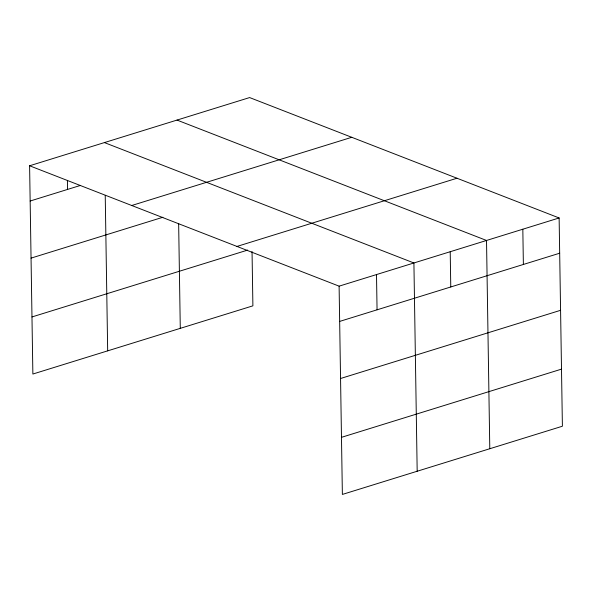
<?xml version="1.0" encoding="UTF-8"?>
<svg xmlns="http://www.w3.org/2000/svg" width="592" height="592" viewBox="0 0 592 592"><rect width="100%" height="100%" fill="white"/><g stroke="black" fill="none" stroke-linecap="round" stroke-linejoin="round"><path stroke-width="0.89" d="M29.6 165.775L249.624 97.569L559.129 217.96L562.4 426.225L342.376 494.431L339.105 286.158L29.6 165.775L32.871 374.04L252.895 305.842L252.044 251.511M30.155 201.021L80.608 185.385M131.735 205.498L351.759 137.3M31.05 258.119L162.911 217.249M236.97 246.435L456.994 178.229M31.975 316.949L247.678 250.083M339.105 286.158L559.129 217.96M339.66 321.412L559.684 253.206M340.555 378.503L560.58 310.304M341.48 437.333L561.505 369.134M177.015 120.08L486.52 240.463L489.791 448.736M104.407 142.583L413.912 262.974L417.182 471.239M522.825 229.208L523.38 264.461M450.216 251.718L450.771 286.965M376.505 274.562L377.06 309.816M178.643 223.458L180.286 328.345M105.235 195.33L107.677 350.856M67.414 180.39L67.555 189.433"/></g></svg>
